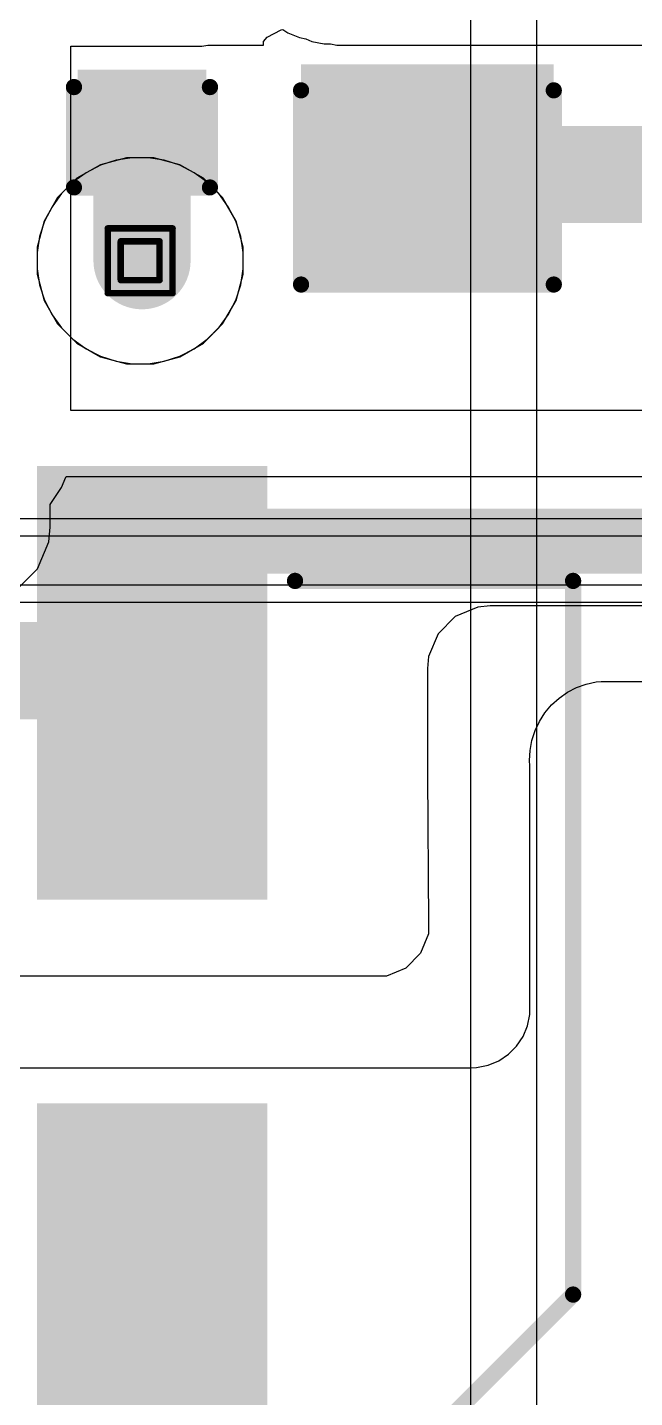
# Model space of a CAD drawing. Header units: inches. Extents: x -5 to 230, y -4 to 159.
# Drawn here: x 72.67 to 77.43, y 26.92 to 37.67 of the extents above; entities that cross this region are included whole.
import ezdxf

# ---------------------------------------------------------------- set-up
doc = ezdxf.new("R2010")
doc.units = ezdxf.units.IN
for name, color, linetype in [('Bottom Layer', 5, 'Continuous'), ('Drill Drawing', 1, 'Continuous'), ('Layer 1', 16, 'Continuous'), ('Layer 2', 76, 'Continuous'), ('Top Layer', 1, 'Continuous'), ('Top Overlay', 2, 'Continuous'), ('Top Paste', 8, 'Continuous'), ('Top Solder', 216, 'Continuous'), ('Via Holes', 16, 'Continuous')]:
    doc.layers.add(name, color=color, linetype=linetype)

# ---------------------------------------------------------------- blocks, each defined once
blk = doc.blocks.new('EEE_FK1E101XP_1')
at = {"layer": 'Top Layer'}
for points in [[(-4.1, 0.8), (-0.9, 0.8), (-0.9, -0.8), (-4.1, -0.8)], [(0.9, 0.8), (4.1, 0.8), (4.1, -0.8), (0.9, -0.8)]]:
    blk.add_hatch(color=1, dxfattribs=at).paths.add_polyline_path(points)
at = {"layer": 'Top Paste'}
for points in [[(-4.1, 0.8), (-0.9, 0.8), (-0.9, -0.8), (-4.1, -0.8)], [(0.9, 0.8), (4.1, 0.8), (4.1, -0.8), (0.9, -0.8)]]:
    blk.add_hatch(color=8, dxfattribs=at).paths.add_polyline_path(points)
at = {"layer": 'Top Solder'}
for points in [[(-4.202, 0.902), (-0.798, 0.902), (-0.798, -0.902), (-4.202, -0.902)], [(0.798, 0.902), (4.202, 0.902), (4.202, -0.902), (0.798, -0.902)]]:
    blk.add_hatch(color=216, dxfattribs=at).paths.add_polyline_path(points)
at = {"layer": 'Top Overlay'}
for points in [[(-2.3, 3.3, 0.127, 0.127, 0), (-3.3, 2.3, 0.127, 0.127, 0)], [(-2.3, 3.3, 0.127, 0.127, 0), (3.3, 3.3, 0.127, 0.127, 0)], [(3.3, 3.3, 0.127, 0.127, 0), (3.3, 1.12, 0.127, 0.127, 0)], [(-3.3, 2.3, 0.127, 0.127, 0), (-3.3, 1.12, 0.127, 0.127, 0)], [(-3.835, 1.473, 0.127, 0.127, 0), (-3.835, 1.016, 0.127, 0.127, 0)], [(-4.064, 1.245, 0.127, 0.127, 0), (-3.607, 1.245, 0.127, 0.127, 0)], [(-3.3, -1.12, 0.127, 0.127, 0), (-3.3, -2.3, 0.127, 0.127, 0)], [(3.3, -1.12, 0.127, 0.127, 0), (3.3, -3.3, 0.127, 0.127, 0)], [(-3.3, -2.3, 0.127, 0.127, 0), (-2.3, -3.3, 0.127, 0.127, 0)], [(-2.3, -3.3, 0.127, 0.127, 0), (3.3, -3.3, 0.127, 0.127, 0)]]:
    blk.add_lwpolyline(points, format="xyseb", dxfattribs=at)
for points in [[(-2.332, 3.3, 0.0635, 0.0635, 1), (-2.268, 3.3, 0.0635, 0.0635, 1)], [(-2.332, 3.3, 0.0635, 0.0635, 1), (-2.268, 3.3, 0.0635, 0.0635, 1)], [(3.268, 3.3, 0.0635, 0.0635, 1), (3.332, 3.3, 0.0635, 0.0635, 1)], [(3.268, 3.3, 0.0635, 0.0635, 1), (3.332, 3.3, 0.0635, 0.0635, 1)], [(-3.332, 2.3, 0.0635, 0.0635, 1), (-3.268, 2.3, 0.0635, 0.0635, 1)], [(-3.332, 2.3, 0.0635, 0.0635, 1), (-3.268, 2.3, 0.0635, 0.0635, 1)], [(-3.867, 1.473, 0.0635, 0.0635, 1), (-3.804, 1.473, 0.0635, 0.0635, 1)], [(-4.096, 1.245, 0.0635, 0.0635, 1), (-4.032, 1.245, 0.0635, 0.0635, 1)], [(-3.639, 1.245, 0.0635, 0.0635, 1), (-3.575, 1.245, 0.0635, 0.0635, 1)], [(-3.332, 1.12, 0.0635, 0.0635, 1), (-3.268, 1.12, 0.0635, 0.0635, 1)], [(3.268, 1.12, 0.0635, 0.0635, 1), (3.332, 1.12, 0.0635, 0.0635, 1)], [(-3.867, 1.016, 0.0635, 0.0635, 1), (-3.804, 1.016, 0.0635, 0.0635, 1)], [(-3.332, -1.12, 0.0635, 0.0635, 1), (-3.268, -1.12, 0.0635, 0.0635, 1)], [(3.268, -1.12, 0.0635, 0.0635, 1), (3.332, -1.12, 0.0635, 0.0635, 1)], [(-3.332, -2.3, 0.0635, 0.0635, 1), (-3.268, -2.3, 0.0635, 0.0635, 1)], [(-3.332, -2.3, 0.0635, 0.0635, 1), (-3.268, -2.3, 0.0635, 0.0635, 1)], [(-2.332, -3.3, 0.0635, 0.0635, 1), (-2.268, -3.3, 0.0635, 0.0635, 1)], [(-2.332, -3.3, 0.0635, 0.0635, 1), (-2.268, -3.3, 0.0635, 0.0635, 1)], [(3.268, -3.3, 0.0635, 0.0635, 1), (3.332, -3.3, 0.0635, 0.0635, 1)], [(3.268, -3.3, 0.0635, 0.0635, 1), (3.332, -3.3, 0.0635, 0.0635, 1)]]:
    blk.add_lwpolyline(points, format="xyseb", close=True, dxfattribs=at)
blk = doc.blocks.new('C___0603_251')
at = {"layer": 'Top Layer'}
for points in [[(-0.381, 0.445), (-0.381, -0.445), (-1.143, -0.445), (-1.143, 0.445)], [(1.143, 0.445), (1.143, -0.445), (0.381, -0.445), (0.381, 0.445)]]:
    blk.add_hatch(color=1, dxfattribs=at).paths.add_polyline_path(points)
at = {"layer": 'Top Paste'}
for points in [[(-0.381, 0.445), (-0.381, -0.445), (-1.143, -0.445), (-1.143, 0.445)], [(1.143, 0.445), (1.143, -0.445), (0.381, -0.445), (0.381, 0.445)]]:
    blk.add_hatch(color=8, dxfattribs=at).paths.add_polyline_path(points)
at = {"layer": 'Top Solder'}
for points in [[(-0.321, 0.504), (-0.321, -0.504), (-1.203, -0.504), (-1.203, 0.504)], [(1.203, 0.504), (1.203, -0.504), (0.321, -0.504), (0.321, 0.504)]]:
    blk.add_hatch(color=216, dxfattribs=at).paths.add_polyline_path(points)
at = {"layer": 'Top Overlay'}
for points in [[(-1.245, 0.533, 0.127, 0.127, 0), (-1.245, -0.533, 0.127, 0.127, 0)], [(-1.245, 0.533, 0.127, 0.127, 0), (-0.457, 0.533, 0.127, 0.127, 0)], [(0.457, 0.533, 0.127, 0.127, 0), (1.245, 0.533, 0.127, 0.127, 0)], [(1.245, 0.533, 0.127, 0.127, 0), (1.245, -0.533, 0.127, 0.127, 0)], [(-1.245, -0.533, 0.127, 0.127, 0), (-0.457, -0.533, 0.127, 0.127, 0)], [(0.457, -0.533, 0.127, 0.127, 0), (1.245, -0.533, 0.127, 0.127, 0)]]:
    blk.add_lwpolyline(points, format="xyseb", dxfattribs=at)
for points in [[(-1.276, 0.533, 0.0635, 0.0635, 1), (-1.213, 0.533, 0.0635, 0.0635, 1)], [(-1.276, 0.533, 0.0635, 0.0635, 1), (-1.213, 0.533, 0.0635, 0.0635, 1)], [(-0.489, 0.533, 0.0635, 0.0635, 1), (-0.425, 0.533, 0.0635, 0.0635, 1)], [(0.425, 0.533, 0.0635, 0.0635, 1), (0.489, 0.533, 0.0635, 0.0635, 1)], [(1.213, 0.533, 0.0635, 0.0635, 1), (1.276, 0.533, 0.0635, 0.0635, 1)], [(1.213, 0.533, 0.0635, 0.0635, 1), (1.276, 0.533, 0.0635, 0.0635, 1)], [(-1.276, -0.533, 0.0635, 0.0635, 1), (-1.213, -0.533, 0.0635, 0.0635, 1)], [(-1.276, -0.533, 0.0635, 0.0635, 1), (-1.213, -0.533, 0.0635, 0.0635, 1)], [(-0.489, -0.533, 0.0635, 0.0635, 1), (-0.425, -0.533, 0.0635, 0.0635, 1)], [(0.425, -0.533, 0.0635, 0.0635, 1), (0.489, -0.533, 0.0635, 0.0635, 1)], [(1.213, -0.533, 0.0635, 0.0635, 1), (1.276, -0.533, 0.0635, 0.0635, 1)], [(1.213, -0.533, 0.0635, 0.0635, 1), (1.276, -0.533, 0.0635, 0.0635, 1)]]:
    blk.add_lwpolyline(points, format="xyseb", close=True, dxfattribs=at)
blk = doc.blocks.new('C___1206_252')
at = {"layer": 'Top Layer'}
for points in [[(-2.032, 0.889), (-0.508, 0.889), (-0.508, -0.889), (-2.032, -0.889)], [(0.508, 0.889), (2.032, 0.889), (2.032, -0.889), (0.508, -0.889)]]:
    blk.add_hatch(color=1, dxfattribs=at).paths.add_polyline_path(points)
at = {"layer": 'Top Paste'}
for points in [[(-2.032, 0.889), (-0.508, 0.889), (-0.508, -0.889), (-2.032, -0.889)], [(0.508, 0.889), (2.032, 0.889), (2.032, -0.889), (0.508, -0.889)]]:
    blk.add_hatch(color=8, dxfattribs=at).paths.add_polyline_path(points)
at = {"layer": 'Top Solder'}
for points in [[(-2.1336, 0.9906), (-0.4064, 0.9906), (-0.4064, -0.9906), (-2.1336, -0.9906)], [(0.4064, 0.9906), (2.1336, 0.9906), (2.1336, -0.9906), (0.4064, -0.9906)]]:
    blk.add_hatch(color=216, dxfattribs=at).paths.add_polyline_path(points)
at = {"layer": 'Top Overlay'}
for points in [[(-2.1336, 0.9906, 0.127, 0.127, 0), (-2.1336, -0.9906, 0.127, 0.127, 0)], [(-2.1336, 0.9906, 0.127, 0.127, 0), (-0.6096, 0.9906, 0.127, 0.127, 0)], [(0.6096, 0.9906, 0.127, 0.127, 0), (2.1336, 0.9906, 0.127, 0.127, 0)], [(2.1336, 0.9906, 0.127, 0.127, 0), (2.1336, -0.9906, 0.127, 0.127, 0)], [(-2.1336, -0.9906, 0.127, 0.127, 0), (-0.6096, -0.9906, 0.127, 0.127, 0)], [(0.6096, -0.9906, 0.127, 0.127, 0), (2.1336, -0.9906, 0.127, 0.127, 0)]]:
    blk.add_lwpolyline(points, format="xyseb", dxfattribs=at)
for points in [[(-2.16535, 0.9906, 0.0635, 0.0635, 1), (-2.10185, 0.9906, 0.0635, 0.0635, 1)], [(-2.16535, 0.9906, 0.0635, 0.0635, 1), (-2.10185, 0.9906, 0.0635, 0.0635, 1)], [(-0.64135, 0.9906, 0.0635, 0.0635, 1), (-0.57785, 0.9906, 0.0635, 0.0635, 1)], [(0.57785, 0.9906, 0.0635, 0.0635, 1), (0.64135, 0.9906, 0.0635, 0.0635, 1)], [(2.10185, 0.9906, 0.0635, 0.0635, 1), (2.16535, 0.9906, 0.0635, 0.0635, 1)], [(2.10185, 0.9906, 0.0635, 0.0635, 1), (2.16535, 0.9906, 0.0635, 0.0635, 1)], [(-2.16535, -0.9906, 0.0635, 0.0635, 1), (-2.10185, -0.9906, 0.0635, 0.0635, 1)], [(-2.16535, -0.9906, 0.0635, 0.0635, 1), (-2.10185, -0.9906, 0.0635, 0.0635, 1)], [(-0.64135, -0.9906, 0.0635, 0.0635, 1), (-0.57785, -0.9906, 0.0635, 0.0635, 1)], [(0.57785, -0.9906, 0.0635, 0.0635, 1), (0.64135, -0.9906, 0.0635, 0.0635, 1)], [(2.10185, -0.9906, 0.0635, 0.0635, 1), (2.16535, -0.9906, 0.0635, 0.0635, 1)], [(2.10185, -0.9906, 0.0635, 0.0635, 1), (2.16535, -0.9906, 0.0635, 0.0635, 1)]]:
    blk.add_lwpolyline(points, format="xyseb", close=True, dxfattribs=at)

msp = doc.modelspace()

# ---------------------------------------------------------------- hatches: boundary and pattern name
at = {"layer": 'Bottom Layer'}
h = msp.add_hatch(color=5, dxfattribs=at)
edge = h.paths.add_edge_path()
edge.add_arc((73.55, 35.839), 0.3, 0, 360)
at = {"layer": 'Layer 1'}
h = msp.add_hatch(color=16, dxfattribs=at)
edge = h.paths.add_edge_path()
edge.add_arc((73.55, 35.839), 0.3, 0, 360)
at = {"layer": 'Layer 2'}
h = msp.add_hatch(color=76, dxfattribs=at)
edge = h.paths.add_edge_path()
edge.add_arc((73.55, 35.839), 0.3, 0, 360)
at = {"layer": 'Top Layer'}
h = msp.add_hatch(color=1, dxfattribs=at)
edge = h.paths.add_edge_path()
edge.add_arc((73.55, 35.839), 0.3, 0, 360)
at = {"layer": 'Via Holes'}
h = msp.add_hatch(color=7, dxfattribs=at)
edge = h.paths.add_edge_path()
edge.add_arc((73.55, 35.839), 0.15, 0, 360)

# ---------------------------------------------------------------- linework, layer by layer
at = {"layer": 'Bottom Layer'}
for p, q in [((73.24, 36.588), (73.126, 36.53)), ((73.361, 36.628), (73.24, 36.588)), ((73.486, 36.647), (73.361, 36.628)), ((73.613, 36.647), (73.486, 36.647)), ((73.739, 36.628), (73.613, 36.647)), ((73.86, 36.588), (73.739, 36.628)), ((73.973, 36.53), (73.86, 36.588)), ((73.023, 36.456), (72.934, 36.366)), ((73.126, 36.53), (73.023, 36.456)), ((74.076, 36.456), (73.973, 36.53)), ((74.166, 36.366), (74.076, 36.456)), ((72.934, 36.366), (72.859, 36.263)), ((74.241, 36.263), (74.166, 36.366)), ((72.859, 36.263), (72.801, 36.15)), ((74.299, 36.15), (74.241, 36.263)), ((72.801, 36.15), (72.762, 36.029)), ((74.338, 36.029), (74.299, 36.15)), ((72.762, 36.029), (72.742, 35.903)), ((74.358, 35.903), (74.338, 36.029)), ((72.742, 35.903), (72.742, 35.776)), ((74.358, 35.776), (74.358, 35.903)), ((72.742, 35.776), (72.762, 35.65)), ((74.338, 35.65), (74.358, 35.776)), ((72.762, 35.65), (72.801, 35.529)), ((74.299, 35.529), (74.338, 35.65)), ((72.801, 35.529), (72.859, 35.416)), ((74.241, 35.416), (74.299, 35.529)), ((72.859, 35.416), (72.934, 35.313)), ((74.166, 35.313), (74.241, 35.416)), ((72.934, 35.313), (73.023, 35.223)), ((74.076, 35.223), (74.166, 35.313)), ((73.023, 35.223), (73.126, 35.148)), ((73.973, 35.148), (74.076, 35.223)), ((73.126, 35.148), (73.24, 35.091)), ((73.24, 35.091), (73.361, 35.051)), ((73.361, 35.051), (73.486, 35.031)), ((73.613, 35.031), (73.739, 35.051)), ((73.739, 35.051), (73.86, 35.091)), ((73.86, 35.091), (73.973, 35.148)), ((73.486, 35.031), (73.613, 35.031)), ((78.942, 33.813), (68.095, 33.813)), ((72.011, 33.295), (78.942, 33.295))]:
    msp.add_line(p, q, dxfattribs=at)
at = {"layer": 'Drill Drawing'}
for points in [[(73.296, 36.093, 0.0508, 0.0508, 0), (73.804, 36.093, 0.0508, 0.0508, 0)], [(73.296, 35.585, 0.0508, 0.0508, 0), (73.296, 36.093, 0.0508, 0.0508, 0)], [(73.804, 35.585, 0.0508, 0.0508, 0), (73.804, 36.093, 0.0508, 0.0508, 0)], [(73.397, 35.992, 0.0508, 0.0508, 0), (73.702, 35.992, 0.0508, 0.0508, 0)], [(73.397, 35.687, 0.0508, 0.0508, 0), (73.397, 35.992, 0.0508, 0.0508, 0)], [(73.702, 35.687, 0.0508, 0.0508, 0), (73.702, 35.992, 0.0508, 0.0508, 0)], [(73.397, 35.687, 0.0508, 0.0508, 0), (73.702, 35.687, 0.0508, 0.0508, 0)], [(73.296, 35.585, 0.0508, 0.0508, 0), (73.804, 35.585, 0.0508, 0.0508, 0)]]:
    msp.add_lwpolyline(points, format="xyseb", dxfattribs=at)
for points in [[(73.283, 36.093, 0.0254, 0.0254, 1), (73.309, 36.093, 0.0254, 0.0254, 1)], [(73.283, 36.093, 0.0254, 0.0254, 1), (73.309, 36.093, 0.0254, 0.0254, 1)], [(73.791, 36.093, 0.0254, 0.0254, 1), (73.817, 36.093, 0.0254, 0.0254, 1)], [(73.791, 36.093, 0.0254, 0.0254, 1), (73.817, 36.093, 0.0254, 0.0254, 1)], [(73.385, 35.992, 0.0254, 0.0254, 1), (73.41, 35.992, 0.0254, 0.0254, 1)], [(73.385, 35.992, 0.0254, 0.0254, 1), (73.41, 35.992, 0.0254, 0.0254, 1)], [(73.69, 35.992, 0.0254, 0.0254, 1), (73.715, 35.992, 0.0254, 0.0254, 1)], [(73.69, 35.992, 0.0254, 0.0254, 1), (73.715, 35.992, 0.0254, 0.0254, 1)], [(73.385, 35.687, 0.0254, 0.0254, 1), (73.41, 35.687, 0.0254, 0.0254, 1)], [(73.385, 35.687, 0.0254, 0.0254, 1), (73.41, 35.687, 0.0254, 0.0254, 1)], [(73.69, 35.687, 0.0254, 0.0254, 1), (73.715, 35.687, 0.0254, 0.0254, 1)], [(73.69, 35.687, 0.0254, 0.0254, 1), (73.715, 35.687, 0.0254, 0.0254, 1)], [(73.283, 35.585, 0.0254, 0.0254, 1), (73.309, 35.585, 0.0254, 0.0254, 1)], [(73.283, 35.585, 0.0254, 0.0254, 1), (73.309, 35.585, 0.0254, 0.0254, 1)], [(73.791, 35.585, 0.0254, 0.0254, 1), (73.817, 35.585, 0.0254, 0.0254, 1)], [(73.791, 35.585, 0.0254, 0.0254, 1), (73.817, 35.585, 0.0254, 0.0254, 1)]]:
    msp.add_lwpolyline(points, format="xyseb", close=True, dxfattribs=at)
at = {"layer": 'Layer 1'}
for p, q in [((87.338, 33.679), (47.258, 33.679)), ((47.258, 33.161), (87.924, 33.161))]:
    msp.add_line(p, q, dxfattribs=at)
at = {"layer": 'Layer 2'}
for p, q in [((76.659, 9.222), (76.659, 56.136)), ((76.141, 47.009), (76.141, 9.235)), ((73.238, 36.592), (73.054, 36.486)), ((73.443, 36.647), (73.238, 36.592)), ((73.656, 36.647), (73.443, 36.647)), ((73.862, 36.592), (73.656, 36.647)), ((74.046, 36.486), (73.862, 36.592)), ((73.054, 36.486), (72.903, 36.336)), ((74.196, 36.336), (74.046, 36.486)), ((72.903, 36.336), (72.797, 36.151)), ((74.303, 36.151), (74.196, 36.336)), ((72.797, 36.151), (72.742, 35.946)), ((74.358, 35.946), (74.303, 36.151)), ((72.742, 35.946), (72.742, 35.733)), ((74.358, 35.733), (74.358, 35.946)), ((72.742, 35.733), (72.797, 35.528)), ((74.303, 35.528), (74.358, 35.733)), ((72.797, 35.528), (72.903, 35.343)), ((74.196, 35.343), (74.303, 35.528)), ((72.903, 35.343), (73.054, 35.193)), ((74.046, 35.193), (74.196, 35.343)), ((73.054, 35.193), (73.238, 35.086)), ((73.862, 35.086), (74.046, 35.193)), ((73.238, 35.086), (73.443, 35.031)), ((73.656, 35.031), (73.862, 35.086)), ((73.443, 35.031), (73.656, 35.031))]:
    msp.add_line(p, q, dxfattribs=at)
at = {"layer": 'Top Layer'}
for p, q in [((74.546, 37.593), (74.656, 37.651)), ((74.656, 37.651), (74.669, 37.653)), ((74.669, 37.653), (74.708, 37.627)), ((74.033, 37.522), (74.08, 37.532)), ((74.08, 37.532), (74.08, 37.532)), ((74.08, 37.532), (74.083, 37.532)), ((74.083, 37.532), (74.134, 37.532)), ((74.134, 37.532), (74.134, 37.532)), ((74.134, 37.532), (74.517, 37.532)), ((74.517, 37.56), (74.546, 37.593)), ((74.517, 37.532), (74.517, 37.56)), ((74.708, 37.627), (74.798, 37.59)), ((74.798, 37.59), (74.849, 37.58)), ((74.849, 37.58), (74.896, 37.56)), ((74.896, 37.56), (74.992, 37.541)), ((74.992, 37.541), (75.043, 37.541)), ((75.043, 37.541), (75.093, 37.531)), ((75.093, 37.531), (82.702, 37.531)), ((73.007, 34.665), (73.007, 37.522)), ((73.007, 37.522), (74.033, 37.522)), ((85.438, 34.665), (73.007, 34.665)), ((72.934, 34.06), (72.967, 34.141)), ((72.967, 34.141), (72.969, 34.147)), ((72.969, 34.147), (85.438, 34.147)), ((72.844, 33.926), (72.934, 34.06)), ((72.844, 33.749), (72.844, 33.926)), ((72.833, 33.634), (72.844, 33.749)), ((72.745, 33.422), (72.833, 33.634)), ((72.583, 33.26), (72.745, 33.422)), ((76.198, 33.121), (76.02, 33.048)), ((76.294, 33.131), (76.198, 33.121)), ((85.438, 33.131), (76.294, 33.131)), ((76.02, 33.048), (75.885, 32.912)), ((75.885, 32.912), (75.811, 32.735)), ((75.811, 32.735), (75.802, 32.639)), ((75.802, 32.639), (75.802, 31.805)), ((76.9, 32.453), (76.971, 32.49)), ((76.971, 32.49), (77.047, 32.517)), ((77.047, 32.517), (77.125, 32.534)), ((77.125, 32.534), (77.165, 32.537)), ((77.165, 32.537), (77.165, 32.537)), ((77.165, 32.537), (95.123, 32.537)), ((76.775, 32.354), (76.834, 32.407)), ((76.834, 32.407), (76.9, 32.453)), ((76.68, 32.225), (76.723, 32.292)), ((76.723, 32.292), (76.775, 32.354)), ((76.621, 32.076), (76.646, 32.152)), ((76.646, 32.152), (76.68, 32.225)), ((76.607, 31.997), (76.621, 32.076)), ((76.603, 31.917), (76.607, 31.997)), ((76.606, 31.877), (76.603, 31.917)), ((76.606, 31.305), (76.606, 31.877)), ((75.802, 31.805), (75.811, 30.639)), ((76.606, 29.972), (76.606, 31.305)), ((75.811, 30.557), (75.749, 30.405)), ((75.811, 30.639), (75.811, 30.639)), ((75.811, 30.639), (75.811, 30.557)), ((75.749, 30.405), (75.633, 30.289)), ((75.399, 30.226), (63.692, 30.226)), ((75.481, 30.226), (75.399, 30.226)), ((75.633, 30.289), (75.481, 30.226)), ((76.586, 29.837), (76.604, 29.926)), ((76.604, 29.926), (76.606, 29.972)), ((76.606, 29.972), (76.606, 29.972)), ((76.552, 29.753), (76.586, 29.837)), ((76.437, 29.613), (76.501, 29.677)), ((76.501, 29.677), (76.552, 29.753)), ((76.361, 29.562), (76.437, 29.613)), ((70.052, 29.507), (76.142, 29.507)), ((76.142, 29.507), (76.187, 29.51)), ((76.187, 29.51), (76.277, 29.527)), ((76.277, 29.527), (76.361, 29.562))]:
    msp.add_line(p, q, dxfattribs=at)
for points in [[(73.564, 35.839, 0.762, 0.762, 0), (73.564, 36.897, 0.762, 0.762, 0)], [(75.802, 36.516, 0.762, 0.762, 0), (79.298, 36.516, 0.762, 0.762, 0)], [(73.55, 35.839, 0.254, 0.254, 0), (73.564, 35.839, 0.254, 0.254, 0)], [(73.841, 33.639, 0.508, 0.508, 0), (78.426, 33.639, 0.508, 0.508, 0)], [(73.644, 33.441, 0.152, 0.152, -0.414214), (73.841, 33.639, 0.152, 0.152, 0)], [(73.644, 32.806, 0.152, 0.152, 0), (73.644, 33.441, 0.152, 0.152, 0)], [(71.272, 32.623, 0.762, 0.762, 0), (73.644, 32.623, 0.762, 0.762, 0)], [(73.644, 32.623, 0.152, 0.152, 0), (73.644, 32.806, 0.152, 0.152, 0)]]:
    msp.add_lwpolyline(points, format="xyseb", dxfattribs=at)
for points in [[(73.374, 36.897, 0.381, 0.381, 1), (73.755, 36.897, 0.381, 0.381, 1)], [(75.612, 36.516, 0.381, 0.381, 1), (75.993, 36.516, 0.381, 0.381, 1)], [(73.374, 35.839, 0.381, 0.381, 1), (73.755, 35.839, 0.381, 0.381, 1)], [(73.486, 35.839, 0.127, 0.127, 1), (73.613, 35.839, 0.127, 0.127, 1)], [(73.501, 35.839, 0.127, 0.127, 1), (73.628, 35.839, 0.127, 0.127, 1)], [(73.714, 33.639, 0.254, 0.254, 1), (73.968, 33.639, 0.254, 0.254, 1)], [(73.803, 33.639, 0.0762, 0.0762, 1), (73.879, 33.639, 0.0762, 0.0762, 1)], [(73.606, 33.441, 0.0762, 0.0762, 1), (73.682, 33.441, 0.0762, 0.0762, 1)], [(73.606, 33.441, 0.0762, 0.0762, 1), (73.682, 33.441, 0.0762, 0.0762, 1)], [(73.454, 32.623, 0.381, 0.381, 1), (73.835, 32.623, 0.381, 0.381, 1)], [(73.606, 32.806, 0.0762, 0.0762, 1), (73.682, 32.806, 0.0762, 0.0762, 1)], [(73.606, 32.806, 0.0762, 0.0762, 1), (73.682, 32.806, 0.0762, 0.0762, 1)], [(73.606, 32.623, 0.0762, 0.0762, 1), (73.682, 32.623, 0.0762, 0.0762, 1)]]:
    msp.add_lwpolyline(points, format="xyseb", close=True, dxfattribs=at)

# ---------------------------------------------------------------- block references
at = {"rotation": 90}
for name, p in [('C___1206_252', (75.802, 37.786)), ('C___0603_251', (73.564, 37.659)), ('EEE_FK1E101XP_1', (73.644, 30.027))]:
    msp.add_blockref(name, p, dxfattribs=at)

doc.saveas('drawing.dxf')
